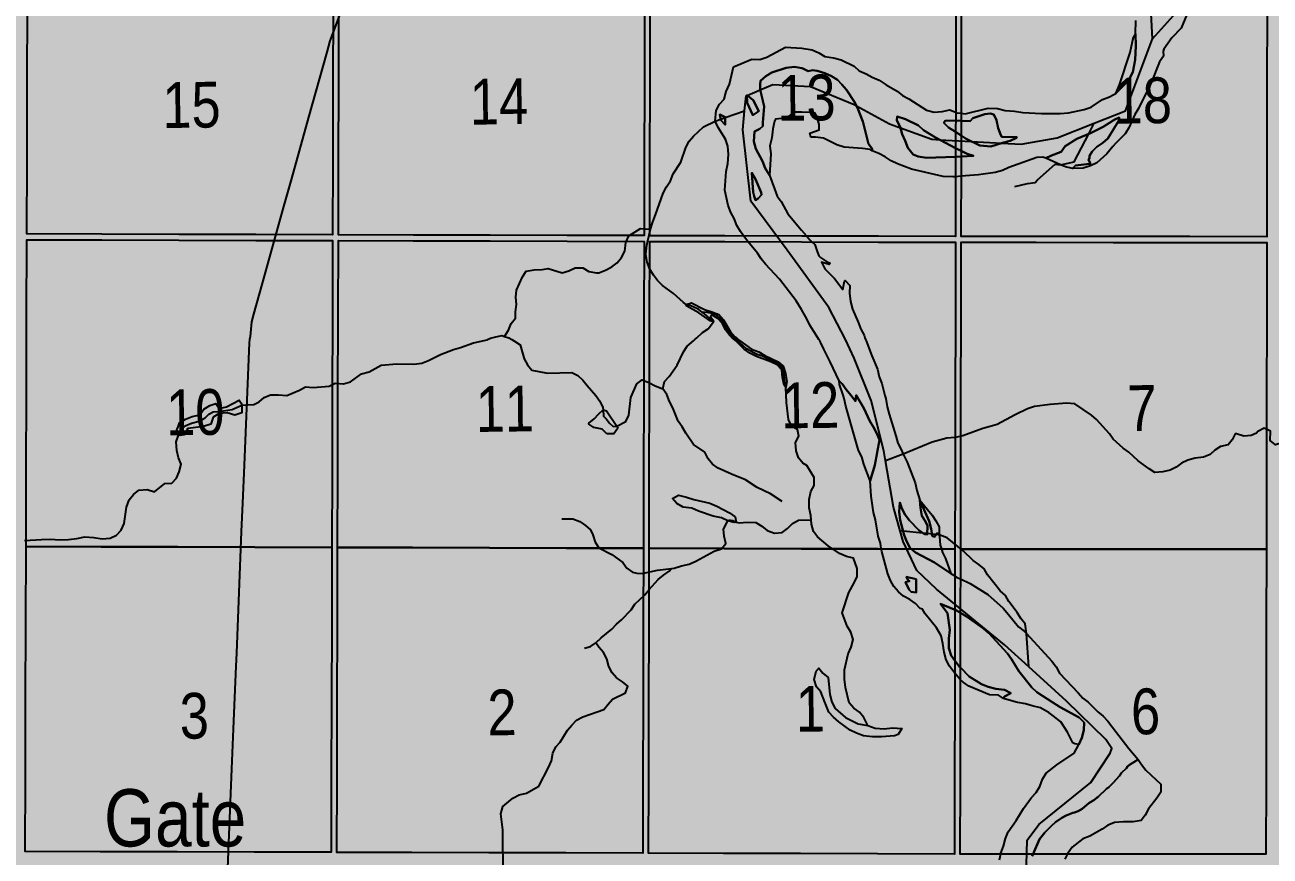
# Model space of a CAD drawing. Extents: x 405326 to 424052, y 6044755 to 6062236.
# Drawn here: x 416444.4 to 416661.5, y 6051121.4 to 6051266.4 of the extents above; entities that cross this region are included whole.
import ezdxf

# ---------------------------------------------------------------- set-up
doc = ezdxf.new("R2010")
doc.units = 0
doc.header["$LTSCALE"] = 5
doc.linetypes.add('DASHED2', pattern=[9.525, 6.35, -3.175])
for name, color, linetype in [('39', 28, 'Continuous'), ('Quarters', 8, 'Continuous'), ('RoadSeg', 57, 'DASHED2'), ('T-WATER', 160, 'Continuous')]:
    doc.layers.add(name, color=color, linetype=linetype)
doc.layers.add('ROUTE-MAP-BACKGROUND-H', color=7, linetype='Continuous', true_color=0xf0ebff)
doc.styles.add('120', font='ARIALN.TTF', dxfattribs={"height": 13})
doc.styles.add('80', font='ARIALN.TTF', dxfattribs={"height": 10})
doc.linetypes.add('TRACKS', pattern='A,3.81,[130,ltypeshp1.shx,S=6.35,R=0,X=0,Y=0],3.81', length=7.62)

# ---------------------------------------------------------------- blocks, each defined once
blk = doc.blocks.new('*U538')
h = blk.add_hatch(color=255)
edge = h.paths.add_edge_path()
edge.add_line((-16.5, -11.5), (16.5, -11.5))
edge.add_arc((16.5, -5.5), 6, 270, 360)
edge.add_line((22.5, -5.5), (22.5, 4))
edge.add_arc((16.5, 4), 6, 0, 90)
edge.add_line((16.5, 10), (-16.5, 10))
edge.add_arc((-16.5, 4), 6, 90, 180)
edge.add_line((-22.5, 4), (-22.5, -5.5))
edge.add_arc((-16.5, -5.5), 6, 180, 270)
at = {"color": 1, "flags": 128}
blk.add_lwpolyline([(-16.5, -11.5, 3, 3, 0), (16.5, -11.5, 3, 3, 0.414214), (22.5, -5.5, 3, 3, 0), (22.5, 4, 3, 0, 0.414214), (16.5, 10, 0, 0, 0), (-16.5, 10, 0, 0, 0.414214), (-22.5, 4, 0, 0, 0), (-22.5, -5.5, 0, 3, 0.414214)], format="xyseb", close=True, dxfattribs=at)
for points in [[(-39.84, -24.49, 0, 7.5, 0), (0, 0, 0, 0, 0)], [(19.35, -4.37, 0, 7.5, 0), (0, 0, 0, 0, 0)]]:
    blk.add_lwpolyline(points, format="xyseb", dxfattribs=at)
at = {"color": 1, "style": '80'}
blk.add_attdef('ENTER_TEXT_001', (-26.85, -4.92), '', height=10, dxfattribs=at)

msp = doc.modelspace()

# ---------------------------------------------------------------- hatches: boundary and pattern name
at = {"layer": 'ROUTE-MAP-BACKGROUND-H'}
h = msp.add_hatch(color=256, dxfattribs=at)
h.dxf.hatch_style = 1
h.paths.add_polyline_path([(417500.313, 6050470.993), (417499.828, 6050583.719), (417489.556, 6051448.866), (416064.545, 6051448.577), (416073.609, 6050477.938), (416071.924, 6050150.968), (416104.424, 6050150.804), (416615.018, 6050150.686), (416614.752, 6050098.449), (417501.84, 6050099.469), (417600.187, 6050099.469), (417600.187, 6050157.259), (417501.84, 6050157.777)])

# ---------------------------------------------------------------- linework, layer by layer
at = {"layer": '39', "linetype": 'TRACKS', "ltscale": 0.1, "flags": 128}
msp.add_lwpolyline([(416567.409, 6051445.627), (416563.626, 6051438.876), (416562.645, 6051436.916), (416558.487, 6051425.788), (416555.687, 6051418.369), (416555.457, 6051417.748), (416549.102, 6051400.824), (416541.662, 6051380.967), (416537.565, 6051370.051), (416536.598, 6051367.47), (416536.385, 6051366.934), (416534.811, 6051362.717), (416527.4, 6051343.002), (416525.563, 6051338.151), (416518.608, 6051319.578), (416515.572, 6051311.497), (416513.652, 6051306.435), (416497.562, 6051263.566), (416497.018, 6051261.592), (416493.838, 6051250.294), (416490.871, 6051239.589), (416489.486, 6051234.681), (416485.677, 6051221.127), (416484.225, 6051215.951), (416483.911, 6051214.569), (416483.641, 6051212.043), (416483.574, 6051211.493), (416483.507, 6051210.928), (416482.602, 6051189.605), (416482.317, 6051182.972), (416482.113, 6051178.019), (416481.284, 6051156.833), (416481.166, 6051154.519), (416480.724, 6051143.581), (416480.435, 6051136.623), (416479.305, 6051109.229), (416479.367, 6051107.394), (416479.703, 6051104.711), (416480.057, 6051102.551), (416480.766, 6051099.218), (416484.505, 6051080.719), (416486.407, 6051071.357), (416488.357, 6051061.458), (416489.098, 6051057.871)], dxfattribs=at)
at = {"layer": 'Quarters', "flags": 128}
for points in [[(416498.162, 6051282.947), (416498.131, 6051269.569), (416498.099, 6051256.19), (416498.067, 6051242.812), (416498.036, 6051229.768), (416484.629, 6051229.805), (416471.221, 6051229.841), (416457.814, 6051229.878), (416444.74, 6051229.914), (416444.776, 6051242.958), (416444.813, 6051256.336), (416444.85, 6051269.715), (416444.886, 6051283.093), (416457.955, 6051283.057), (416471.357, 6051283.021), (416484.76, 6051282.984)], [(416552.44, 6051282.798), (416552.413, 6051269.42), (416552.387, 6051256.042), (416552.36, 6051242.663), (416552.333, 6051229.619), (416538.926, 6051229.656), (416525.519, 6051229.693), (416512.112, 6051229.729), (416499.04, 6051229.765), (416499.071, 6051242.809), (416499.102, 6051256.188), (416499.134, 6051269.566), (416499.166, 6051282.944), (416512.234, 6051282.909), (416525.636, 6051282.872), (416539.038, 6051282.835)], [(416606.716, 6051282.648), (416606.694, 6051269.269), (416606.672, 6051255.891), (416606.65, 6051242.512), (416606.629, 6051229.468), (416593.222, 6051229.505), (416579.815, 6051229.543), (416566.409, 6051229.58), (416553.337, 6051229.616), (416553.363, 6051242.66), (416553.39, 6051256.039), (416553.417, 6051269.417), (416553.444, 6051282.796), (416566.511, 6051282.759), (416579.913, 6051282.722), (416593.315, 6051282.685)], [(416660.967, 6051282.617), (416660.95, 6051269.239), (416660.932, 6051255.86), (416660.915, 6051242.482), (416660.899, 6051229.438), (416647.498, 6051229.445), (416634.098, 6051229.453), (416620.698, 6051229.46), (416607.632, 6051229.467), (416607.653, 6051242.511), (416607.675, 6051255.89), (416607.698, 6051269.269), (416607.72, 6051282.647), (416620.781, 6051282.64), (416634.176, 6051282.632), (416647.572, 6051282.625)], [(416497.907, 6051175.251), (416484.494, 6051175.288), (416471.082, 6051175.324), (416457.669, 6051175.361), (416444.591, 6051175.397), (416444.627, 6051188.775), (416444.664, 6051202.154), (416444.701, 6051215.532), (416444.738, 6051228.911), (416457.811, 6051228.875), (416471.219, 6051228.838), (416484.626, 6051228.801), (416498.034, 6051228.765), (416498.002, 6051215.386), (416497.97, 6051202.008), (416497.939, 6051188.629)], [(416552.224, 6051175.102), (416538.812, 6051175.139), (416525.4, 6051175.176), (416511.988, 6051175.212), (416498.91, 6051175.248), (416498.942, 6051188.627), (416498.974, 6051202.005), (416499.005, 6051215.383), (416499.037, 6051228.762), (416512.11, 6051228.726), (416525.517, 6051228.689), (416538.924, 6051228.652), (416552.331, 6051228.616), (416552.304, 6051215.237), (416552.277, 6051201.859), (416552.25, 6051188.48)], [(416606.539, 6051174.95), (416593.127, 6051174.987), (416579.716, 6051175.025), (416566.304, 6051175.063), (416553.227, 6051175.099), (416553.254, 6051188.478), (416553.281, 6051201.856), (416553.308, 6051215.235), (416553.335, 6051228.613), (416566.407, 6051228.577), (416579.814, 6051228.539), (416593.22, 6051228.502), (416606.627, 6051228.464), (416606.605, 6051215.086), (416606.583, 6051201.707), (416606.561, 6051188.329)], [(416660.829, 6051174.92), (416647.424, 6051174.928), (416634.018, 6051174.935), (416620.613, 6051174.942), (416607.542, 6051174.949), (416607.564, 6051188.328), (416607.586, 6051201.707), (416607.608, 6051215.085), (416607.63, 6051228.464), (416620.696, 6051228.457), (416634.097, 6051228.449), (416647.497, 6051228.442), (416660.897, 6051228.434), (416660.88, 6051215.056), (416660.863, 6051201.677), (416660.846, 6051188.299)], [(416497.907, 6051175.251), (416497.875, 6051161.872), (416497.843, 6051148.494), (416497.812, 6051135.116), (416497.781, 6051122.072), (416484.363, 6051122.108), (416470.946, 6051122.145), (416457.528, 6051122.182), (416444.444, 6051122.218), (416444.48, 6051135.262), (416444.517, 6051148.64), (416444.554, 6051162.019), (416444.591, 6051175.397), (416457.669, 6051175.361), (416471.082, 6051175.324), (416484.494, 6051175.288)], [(416552.224, 6051175.102), (416552.197, 6051161.724), (416552.17, 6051148.345), (416552.143, 6051134.967), (416552.116, 6051121.923), (416538.7, 6051121.96), (416525.283, 6051121.996), (416511.866, 6051122.033), (416498.784, 6051122.069), (416498.815, 6051135.113), (416498.847, 6051148.491), (416498.878, 6051161.87), (416498.91, 6051175.248), (416511.988, 6051175.212), (416525.4, 6051175.176), (416538.812, 6051175.139)], [(416606.539, 6051174.95), (416606.517, 6051161.571), (416606.495, 6051148.193), (416606.474, 6051134.814), (416606.452, 6051121.77), (416593.036, 6051121.808), (416579.619, 6051121.845), (416566.202, 6051121.883), (416553.12, 6051121.92), (416553.146, 6051134.964), (416553.173, 6051148.342), (416553.2, 6051161.721), (416553.227, 6051175.099), (416566.304, 6051175.063), (416579.716, 6051175.025), (416593.127, 6051174.987)], [(416660.829, 6051174.92), (416660.812, 6051161.542), (416660.795, 6051148.163), (416660.778, 6051134.785), (416660.761, 6051121.741), (416647.351, 6051121.748), (416633.941, 6051121.755), (416620.531, 6051121.762), (416607.456, 6051121.769), (416607.477, 6051134.813), (416607.499, 6051148.192), (416607.521, 6051161.571), (416607.542, 6051174.949), (416620.613, 6051174.942), (416634.018, 6051174.935), (416647.424, 6051174.928)]]:
    msp.add_lwpolyline(points, close=True, dxfattribs=at)
at = {"layer": 'T-WATER'}
for p, q in [((416570.255, 6051254.035), (416570.325, 6051254.065)), ((416570.325, 6051254.065), (416572.593, 6051255.029)), ((416566.463, 6051250.212), (416569.857, 6051251.388)), ((416564.723, 6051249.609), (416565.7, 6051249.948)), ((416565.7, 6051249.948), (416566.463, 6051250.212)), ((416629.862, 6051247.365), (416630.826, 6051249.221)), ((416603.862, 6051246.357), (416609.44, 6051246.054)), ((416609.44, 6051246.054), (416614.695, 6051245.768)), ((416525.29, 6051211.651), (416525.306, 6051211.661)), ((416525.306, 6051211.661), (416525.45, 6051211.661)), ((416561.263, 6051211.576), (416561.274, 6051211.586)), ((416597.497, 6051191.533), (416594.415, 6051190.343)), ((416597.487, 6051178.077), (416596.98, 6051178.126)), ((416600.958, 6051177.738), (416597.487, 6051178.077)), ((416601.722, 6051177.664), (416600.958, 6051177.738)), ((416602.507, 6051177.587), (416601.722, 6051177.664)), ((416603.267, 6051177.513), (416602.507, 6051177.587)), ((416603.771, 6051177.464), (416603.267, 6051177.513)), ((416619.43, 6051154.399), (416619.01, 6051160.208))]:
    msp.add_line(p, q, dxfattribs=at)
at = {"layer": 'T-WATER', "flags": 128}
for points in [[(416640.947, 6051263.946), (416640.951, 6051263.955), (416640.55, 6051271.71), (416640.108, 6051273.155)], [(416640.947, 6051263.946), (416645.659, 6051269.173), (416646.846, 6051271.27)], [(416646.976, 6051268.162), (416645.962, 6051265.786), (416644.337, 6051264.092), (416642.954, 6051262.128), (416642.824, 6051261.782), (416642.912, 6051260.893), (416642.21, 6051259.912), (416640.767, 6051256.293), (416640.568, 6051255.895), (416638.517, 6051251.801), (416637.9, 6051250.726), (416636.838, 6051248.404), (416636.194, 6051247.378), (416634.527, 6051245.707), (416634.089, 6051245.194), (416632.993, 6051243.912), (416631.274, 6051242.292), (416630.141, 6051241.775), (416628.906, 6051241.376), (416627.055, 6051241.356), (416627.527, 6051241.866), (416630.005, 6051242.148), (416630.141, 6051242.228), (416629.799, 6051242.869), (416629.969, 6051243.133), (416630.02, 6051243.548), (416630.466, 6051244.311), (416631.299, 6051245.137), (416632.303, 6051245.784), (416633.186, 6051246.57), (416634.092, 6051248.064), (416635.097, 6051249.721), (416635.171, 6051250.214), (416634.397, 6051249.887), (416634.094, 6051249.693), (416632.367, 6051248.588), (416630.153, 6051247.486), (416627.781, 6051246.501), (416625.73, 6051245.202), (416625.045, 6051244.215), (416623.339, 6051243.585), (416622.388, 6051243.149), (416621.83, 6051243.318), (416620.815, 6051243.232), (416618.357, 6051242.397), (416615.947, 6051241.493), (416614.821, 6051240.966), (416613.522, 6051240.619), (416610.646, 6051240.239), (416607.615, 6051239.978), (416606.611, 6051239.892), (416606.153, 6051239.852), (416604.501, 6051239.907), (416598.954, 6051241.193), (416596.53, 6051242.14), (416595.392, 6051242.676), (416594.385, 6051243.36), (416593.287, 6051243.96), (416592.091, 6051244.437), (416592.126, 6051244.77), (416591.471, 6051245.619), (416590.455, 6051249.546), (416589.536, 6051251.93), (416588.962, 6051253.023), (416587.638, 6051255.042), (416586.802, 6051255.969), (416586.041, 6051256.812), (416585.011, 6051257.458), (416583.839, 6051257.985), (416582.521, 6051258.378), (416581.721, 6051258.499), (416580.955, 6051258.289), (416579.994, 6051258.785), (416579.834, 6051258.817), (416578.567, 6051259.066), (416577.119, 6051258.889), (416574.632, 6051258.045), (416573.549, 6051257.46), (416572.621, 6051256.612), (416572.605, 6051256.008), (416572.58, 6051255.086), (416573.27, 6051252.119), (416573.066, 6051249.338), (416573.066, 6051248.713), (416572.502, 6051248.261), (416571.601, 6051247.78), (416571.501, 6051246.06), (416571.84, 6051244.747), (416572.988, 6051242.584), (416573.46, 6051241.411), (416574.197, 6051240.149), (416575.543, 6051236.533), (416576.237, 6051235.568), (416577.414, 6051233.448), (416579.788, 6051230.603), (416580.655, 6051229.564), (416581.219, 6051228.888), (416581.594, 6051228.557), (416582.111, 6051228.101), (416582.492, 6051226.851), (416582.828, 6051226.115), (416583.117, 6051225.806), (416584.119, 6051225.123), (416584.778, 6051224.832), (416584.594, 6051224.566), (416583.244, 6051225.006), (416583.88, 6051223.827), (416585.535, 6051222.126), (416586.981, 6051220.218), (416587.253, 6051221.663), (416587.385, 6051221.8), (416588.234, 6051220.902), (416588.18, 6051219.594), (416588.306, 6051218.111), (416588.65, 6051216.816), (416589.668, 6051214.525), (416590.103, 6051213.318), (416590.683, 6051212.249), (416590.851, 6051211.795), (416590.953, 6051211.52), (416591.051, 6051211.256), (416592.019, 6051208.645), (416593.019, 6051206.345), (416593.336, 6051205.021), (416593.786, 6051203.82), (416594.336, 6051201.765), (416594.485, 6051201.21), (416594.71, 6051199.792), (416595.052, 6051198.5), (416596.231, 6051194.721), (416596.564, 6051193.402), (416597.156, 6051192.337), (416597.497, 6051191.533), (416598.217, 6051190.094), (416599.597, 6051186.527), (416599.884, 6051185.19), (416600.421, 6051183.486), (416600.519, 6051182.147), (416600.758, 6051180.753), (416601.422, 6051179.747), (416601.762, 6051179.024), (416601.717, 6051177.485), (416601.206, 6051177.545), (416600.263, 6051178.277), (416598.583, 6051179.964), (416597.87, 6051180.934), (416597.288, 6051182.012), (416596.931, 6051183.11), (416596.793, 6051181.47), (416596.981, 6051180.008), (416597.669, 6051177.382), (416598.159, 6051176.213), (416598.736, 6051175.128), (416598.908, 6051174.994), (416599.683, 6051174.389), (416602.964, 6051172.593), (416605.828, 6051170.708), (416606.496, 6051170.266), (416606.859, 6051170.026), (416607.499, 6051169.74), (416609.199, 6051168.983), (416612.291, 6051167.032), (416614.934, 6051164.647), (416615.889, 6051163.533), (416617.634, 6051161.401), (416618.592, 6051160.664), (416619.01, 6051160.208), (416623.426, 6051155.391), (416624.179, 6051154.447), (416624.757, 6051153.334), (416627.996, 6051149.86), (416628.81, 6051148.983), (416629.783, 6051148.252), (416629.832, 6051148.203), (416631.456, 6051146.577), (416632.368, 6051145.822), (416633.16, 6051144.949), (416633.939, 6051143.943), (416636.831, 6051140.208), (416638.481, 6051138.244), (416636.988, 6051137.335), (416636.607, 6051137.016), (416636.419, 6051136.741), (416635.543, 6051135.946), (416635.244, 6051135.435), (416634.106, 6051134.169), (416633.927, 6051134.001), (416633.346, 6051133.454), (416632.963, 6051133.174), (416631.557, 6051131.786), (416630.755, 6051131.187), (416629.873, 6051130.663), (416628.692, 6051129.629), (416628.002, 6051129.226), (416627.386, 6051129.019), (416627.076, 6051128.974), (416625.923, 6051128.484), (416625.155, 6051128.079), (416624.085, 6051127.319), (416623.36, 6051126.721), (416622.221, 6051125.533), (416621.276, 6051124.348), (416620.146, 6051121.786), (416619.981, 6051121.41)], [(416614.322, 6051120.785), (416614.536, 6051121.789), (416614.561, 6051121.906), (416614.981, 6051123.154), (416615.32, 6051124.505), (416615.826, 6051125.656), (416617.192, 6051127.625), (416618.478, 6051129.687), (416619.887, 6051131.648), (416620.707, 6051132.509), (416621.35, 6051133.562), (416621.807, 6051134.806), (416622.427, 6051135.865), (416624.291, 6051137.322), (416627.3, 6051139.366), (416628.131, 6051140.888), (416628.643, 6051142.024), (416628.976, 6051143.37), (416629.043, 6051144.7), (416628.211, 6051145.561), (416624.904, 6051147.362), (416623.598, 6051148.207), (416620.816, 6051150.007), (416619.925, 6051150.815), (416617.701, 6051153.678), (416616.418, 6051155.769), (416615.709, 6051156.736), (416612.417, 6051160.289), (416611.508, 6051161.085), (416608.576, 6051163.22), (416607.49, 6051163.833), (416606.487, 6051164.399), (416606.411, 6051164.441), (416604.041, 6051165.437), (416605.225, 6051163.798), (416605.638, 6051160.846), (416605.495, 6051159.341), (416605.478, 6051157.688), (416605.882, 6051156.415), (416606.473, 6051155.601), (416607.312, 6051154.443), (416607.474, 6051154.284), (416609.04, 6051152.748), (416611.135, 6051151.426), (416612.33, 6051150.951), (416613.645, 6051150.558), (416615.154, 6051150.391), (416616.257, 6051149.835), (416615.171, 6051149.256), (416615.012, 6051148.917), (416614.155, 6051149.459), (416612.555, 6051149.542), (416608.959, 6051151.053), (416607.944, 6051151.765), (416607.471, 6051152.226), (416607.069, 6051152.618), (416606.469, 6051153.377), (416605.566, 6051154.518), (416605.029, 6051155.659), (416604.66, 6051157.006), (416604.435, 6051158.486), (416604.107, 6051159.83), (416603.335, 6051161.227), (416601.36, 6051163.659), (416600.866, 6051164.48), (416600.493, 6051164.596), (416599.65, 6051165.441), (416598.673, 6051166.143), (416597.59, 6051166.743), (416596.674, 6051167.509), (416595.885, 6051168.404), (416595.288, 6051169.481), (416594.81, 6051170.659), (416593.767, 6051174.549), (416593.699, 6051175.009), (416593.558, 6051175.963), (416593.172, 6051177.234), (416592.702, 6051180.037), (416592.333, 6051181.311), (416591.944, 6051184.207), (416591.765, 6051186.869), (416592.556, 6051189.587), (416593.374, 6051194.023), (416592.921, 6051195.134), (416592.354, 6051196.244), (416591.675, 6051197.269), (416590.641, 6051199.538), (416589.287, 6051201.772), (416589.217, 6051200.75), (416588.381, 6051201.781), (416587.57, 6051202.781), (416586.892, 6051203.781), (416586.337, 6051204.31), (416584.801, 6051207.637), (416583.671, 6051209.813), (416583.169, 6051210.942), (416582.96, 6051211.272), (416582.794, 6051211.535), (416582.621, 6051211.808), (416581.239, 6051213.994), (416580.703, 6051215.121), (416579.757, 6051216.712), (416578.835, 6051218.265), (416575.94, 6051222.043), (416573.493, 6051224.635), (416572.757, 6051225.579), (416572.112, 6051226.591), (416570.404, 6051228.589), (416569.686, 6051229.594), (416569.15, 6051230.346), (416568.521, 6051231.397), (416568.064, 6051232.588), (416567.482, 6051233.681), (416566.999, 6051234.861), (416566.436, 6051237.58), (416566.621, 6051240.826), (416566.919, 6051242.226), (416567.085, 6051243.771), (416566.922, 6051245.234), (416566.517, 6051246.464), (416565.251, 6051248.508), (416564.723, 6051249.609), (416564.902, 6051251.47), (416565.487, 6051252.572), (416566.312, 6051253.431), (416566.652, 6051254.78), (416567.251, 6051256.023), (416567.927, 6051259.071), (416571.112, 6051260.393), (416572.536, 6051260.313), (416573.715, 6051260.768), (416577.003, 6051262.463), (416579.84, 6051262.308), (416581.66, 6051262.037), (416582.827, 6051261.502), (416583.877, 6051260.863), (416585.372, 6051260.639), (416586.697, 6051260.261), (416588.966, 6051259.158), (416589.85, 6051258.366), (416591.057, 6051257.866), (416592.11, 6051257.238), (416593.297, 6051256.727), (416594.565, 6051255.947), (416596.444, 6051254.792), (416597.399, 6051254.062), (416598.474, 6051253.464), (416601.572, 6051251.511), (416602.899, 6051251.151), (416604.307, 6051251.296), (416605.671, 6051251.562), (416606.629, 6051251.134), (416606.826, 6051251.046), (416607.633, 6051250.963), (416608.341, 6051250.89), (416612.338, 6051251.831), (416613.958, 6051251.791), (416615.315, 6051251.451), (416616.903, 6051251.32), (416618.385, 6051251.085), (416621.646, 6051250.916), (416624.891, 6051250.898), (416626.358, 6051251.05), (416629.073, 6051251.602), (416630.278, 6051252.037), (416632.265, 6051253.371), (416633.453, 6051253.833), (416634.1, 6051254.167), (416634.582, 6051254.415), (416636.092, 6051255.897), (416636.669, 6051256.464), (416637.525, 6051258.12), (416637.963, 6051260.298), (416638.071, 6051262.734), (416638.031, 6051264.809), (416638.082, 6051267.167)], [(416630.826, 6051249.221), (416636.278, 6051251.386), (416640.947, 6051263.946)], [(416572.593, 6051255.029), (416574.775, 6051255.956), (416581.369, 6051255.626), (416588.965, 6051252.494), (416589.351, 6051252.282)], [(416569.857, 6051251.388), (416570.111, 6051253.974), (416570.255, 6051254.035)], [(416587.482, 6051211.527), (416584.543, 6051217.109), (416577.273, 6051227.071), (416570.973, 6051235.641), (416569.531, 6051248.08), (416569.857, 6051251.388)], [(416589.351, 6051252.282), (416595.154, 6051249.097), (416597.045, 6051248.411)], [(416553.445, 6051230.76), (416553.86, 6051232.052), (416554.352, 6051233.242), (416555.685, 6051237.021), (416556.269, 6051238.154), (416556.917, 6051239.177), (416557.394, 6051240.39), (416558.758, 6051242.418), (416559.605, 6051244.975), (416560.179, 6051246.084), (416560.959, 6051246.986), (416562.678, 6051248.619), (416564.723, 6051249.609)], [(416614.695, 6051245.768), (416618.051, 6051245.586), (416624.38, 6051246.662), (416630.826, 6051249.221)], [(416597.045, 6051248.411), (416602.505, 6051246.43), (416603.862, 6051246.357)], [(416624.94, 6051241.995), (416627.336, 6051242.499), (416629.862, 6051247.365)], [(416616.966, 6051238.18), (416619.205, 6051238.734), (416620.504, 6051238.914), (416620.911, 6051239.378), (416623.992, 6051242.079), (416624.94, 6051241.995)], [(416544.43, 6051223.141), (416545.636, 6051223.579), (416546.695, 6051224.179), (416547.664, 6051224.901), (416548.408, 6051225.823), (416549.01, 6051226.893), (416549.173, 6051228.419), (416549.665, 6051229.609), (416551.729, 6051230.882), (416553.445, 6051230.76)], [(416559.682, 6051217.636), (416559.24, 6051217.95), (416557.488, 6051219.536), (416555.53, 6051220.919), (416554.693, 6051221.777), (416553.97, 6051222.725), (416553.336, 6051223.77), (416552.891, 6051224.988), (416552.669, 6051226.412), (416552.837, 6051227.969), (416553.445, 6051230.76)], [(416528.018, 6051212.031), (416528.709, 6051213.136), (416529.191, 6051214.311), (416529.902, 6051215.224), (416529.923, 6051216.317), (416530.098, 6051217.62), (416529.982, 6051218.892), (416530.084, 6051220.131), (416531.135, 6051222.443), (416531.81, 6051223.448), (416533.16, 6051223.66), (416534.545, 6051223.727), (416535.637, 6051223.888), (416538.038, 6051223.114), (416539.243, 6051223.482), (416540.341, 6051224.021), (416541.64, 6051223.993), (416542.69, 6051223.393), (416544.041, 6051223.122), (416544.43, 6051223.141)], [(416562.471, 6051216.292), (416561.864, 6051216.729), (416560.918, 6051217.22), (416560.039, 6051217.538), (416559.682, 6051217.636)], [(416564.464, 6051214.586), (416564.311, 6051214.714), (416562.889, 6051215.991), (416562.471, 6051216.292)], [(416568.385, 6051211.562), (416567.809, 6051212.052), (416566.941, 6051213.087), (416565.92, 6051214.827), (416564.985, 6051215.739), (416564.288, 6051216.035), (416563.351, 6051216.239), (416562.471, 6051216.292)], [(416561.274, 6051211.586), (416561.535, 6051211.818), (416562.535, 6051212.707), (416563.511, 6051213.381), (416564.464, 6051214.586)], [(416525.45, 6051211.661), (416525.571, 6051211.732), (416526.286, 6051211.924), (416527.535, 6051212.181), (416528.018, 6051212.031)], [(416528.018, 6051212.031), (416528.733, 6051211.81), (416529.013, 6051211.653), (416529.03, 6051211.643)], [(416482.202, 6051200.061), (416484.32, 6051200.19), (416485.21, 6051200.656), (416486.09, 6051201.368), (416487.219, 6051201.842), (416488.61, 6051201.839), (416490.035, 6051201.733), (416492.285, 6051202.7), (416493.32, 6051203.265), (416494.671, 6051203.162), (416497.457, 6051203.376), (416498.465, 6051203.873), (416499.944, 6051203.75), (416501.176, 6051204.141), (416503.095, 6051205.548), (416504.396, 6051205.868), (416506.508, 6051207.019), (416509.213, 6051207.25), (416512.211, 6051207.222), (416513.573, 6051207.4), (416514.732, 6051207.851), (416516.848, 6051208.903), (416519.12, 6051209.784), (416520.326, 6051210.127), (416522.623, 6051210.948), (416524.978, 6051211.471), (416525.027, 6051211.5), (416525.29, 6051211.651)], [(416529.03, 6051211.643), (416529.3, 6051211.492), (416529.776, 6051211.224), (416530.72, 6051210.574), (416531.455, 6051208.119), (416532.037, 6051207.076), (416532.748, 6051206.169), (416535.487, 6051205.633), (416539.732, 6051205.742)], [(416555.626, 6051202.906), (416555.877, 6051204.211), (416556.7, 6051205.083), (416558.126, 6051207.021), (416559.192, 6051209.346), (416559.871, 6051210.339), (416561.002, 6051211.344), (416561.263, 6051211.576)], [(416577.053, 6051203.13), (416576.824, 6051204.684), (416576.68, 6051205.867), (416576.429, 6051206.514), (416576.064, 6051206.951), (416575.642, 6051207.268), (416574.922, 6051207.667), (416574.233, 6051208.008), (416573.665, 6051208.263), (416572.976, 6051208.575), (416572.08, 6051208.881), (416571.601, 6051209.138), (416570.192, 6051209.879), (416569.043, 6051210.921), (416568.385, 6051211.562)], [(416594.415, 6051190.343), (416594.11, 6051192.106), (416591.938, 6051200.854), (416588.943, 6051208.238), (416587.482, 6051211.527)], [(416539.732, 6051205.742), (416540.809, 6051205.207), (416541.649, 6051204.4), (416542.4, 6051203.474), (416543.95, 6051201.727), (416544.608, 6051200.731), (416545.163, 6051199.635), (416545.191, 6051199.255), (416545.237, 6051198.158), (416545.811, 6051197.593), (416546.293, 6051196.932), (416546.977, 6051196.338), (416547.561, 6051196.371)], [(416547.561, 6051196.371), (416549.13, 6051197.218), (416549.688, 6051198.329), (416550.032, 6051201.412), (416551.085, 6051203.758), (416551.998, 6051204.5), (416553.19, 6051204.034), (416554.246, 6051203.418), (416555.626, 6051202.906)], [(416580.737, 6051189.51), (416580.023, 6051189.936), (416579.27, 6051190.849), (416578.859, 6051192.083), (416578.721, 6051193.562), (416579.323, 6051194.649), (416579.103, 6051195.814), (416578.021, 6051196.431), (416577.514, 6051197.572), (416577.162, 6051200.501), (416577.053, 6051203.13)], [(416576.422, 6051183.231), (416574.38, 6051184.6), (416572.045, 6051185.677), (416569.996, 6051187.01), (416567.576, 6051187.995), (416565.248, 6051189.081), (416564.245, 6051189.755), (416563.516, 6051190.698), (416562.956, 6051191.832), (416560.955, 6051193.212), (416559.59, 6051195.198), (416558.981, 6051196.26), (416558.282, 6051197.242), (416557.331, 6051199.608), (416556.773, 6051200.712), (416556.302, 6051201.911), (416555.626, 6051202.906)], [(416471.155, 6051194.818), (416471.7, 6051195.898), (416472.33, 6051196.461), (416473.45, 6051196.943), (416474.758, 6051197.246), (416475.846, 6051197.82), (416476.474, 6051198.475), (416477.198, 6051198.918), (416478.267, 6051198.941), (416480.52, 6051199.325), (416482.202, 6051200.061)], [(416658.193, 6051194.779), (416656.884, 6051194.653), (416655.609, 6051195.05), (416655.372, 6051195.055), (416654.891, 6051194.034), (416654.184, 6051193.137), (416652.843, 6051192.837), (416651.859, 6051192.191), (416651.017, 6051191.448), (416649.854, 6051190.96), (416648.406, 6051190.8), (416647.161, 6051190.451), (416646.045, 6051189.934), (416645.115, 6051189.256), (416644.054, 6051188.721), (416642.778, 6051188.453), (416641.408, 6051188.341), (416640.416, 6051188.963), (416638.487, 6051190.32), (416636.824, 6051191.867), (416635.868, 6051192.545), (416634.132, 6051194.103), (416633.474, 6051195.042), (416631.194, 6051197.561), (416630.322, 6051198.315), (416627.461, 6051200.275), (416625.991, 6051200.38), (416623.151, 6051200.154), (416620.427, 6051199.797), (416619.206, 6051199.441), (416617.008, 6051198.397), (416613.869, 6051196.709), (416612.68, 6051196.316), (416611.379, 6051196.003), (416607.916, 6051194.698), (416606.552, 6051194.427), (416605.096, 6051194.306), (416602.577, 6051193.583), (416597.497, 6051191.533)], [(416444.318, 6051176.43), (416447.316, 6051176.636), (416448.883, 6051176.665), (416450.458, 6051176.561), (416452.019, 6051176.615), (416453.473, 6051176.797), (416454.833, 6051177.072), (416456.394, 6051176.984), (416457.846, 6051176.748), (416459.238, 6051176.852), (416460.357, 6051177.383), (416461.185, 6051178.241), (416461.692, 6051179.418), (416462.128, 6051182.283), (416462.599, 6051183.519), (416463.328, 6051184.486), (416464.275, 6051185.205), (416465.703, 6051185.363), (416466.964, 6051184.941), (416468.794, 6051186.415), (416470.003, 6051186.463), (416470.81, 6051187.325), (416471.264, 6051188.43), (416471.624, 6051189.743), (416471.186, 6051190.863), (416470.853, 6051192.162), (416470.767, 6051193.683), (416471.155, 6051194.818)], [(416664.253, 6051193.703), (416662.409, 6051193.163), (416661.497, 6051193.917), (416661.541, 6051195.538), (416660.44, 6051196.054), (416659.368, 6051195.467), (416659.082, 6051195.177), (416658.193, 6051194.779)], [(416596.98, 6051178.126), (416595.809, 6051182.283), (416594.415, 6051190.343)], [(416581.478, 6051180.059), (416581.43, 6051180.84), (416581.143, 6051182.172), (416581.091, 6051183.599), (416581.402, 6051184.983), (416582.001, 6051186.057), (416582.018, 6051187.421), (416580.737, 6051189.51)], [(416537.989, 6051180.242), (416539.914, 6051180.248), (416541.113, 6051179.751), (416542.126, 6051179.094), (416543.009, 6051178.311), (416543.394, 6051177.447), (416543.812, 6051176.183), (416544.462, 6051175.166), (416546.713, 6051174.038), (416548.626, 6051172.604), (416549.31, 6051171.626), (416550.327, 6051170.936), (416551.049, 6051170.735)], [(416557.103, 6051171.592), (416557.584, 6051171.653), (416558.859, 6051172.028), (416560.217, 6051172.318), (416561.348, 6051172.839), (416564.587, 6051174.595), (416565.826, 6051175.004), (416566.613, 6051175.902), (416566.29, 6051177.194), (416566.181, 6051178.438), (416566.961, 6051179.884)], [(416566.961, 6051179.884), (416567.201, 6051179.986), (416567.406, 6051180.012), (416567.797, 6051179.945), (416568.385, 6051179.668)], [(416568.385, 6051179.668), (416568.929, 6051179.515), (416570.385, 6051179.627), (416571.842, 6051179.566), (416572.868, 6051178.926), (416573.82, 6051178.204), (416575.051, 6051177.757), (416576.424, 6051177.848), (416577.361, 6051178.572), (416578.219, 6051179.403), (416579.274, 6051179.979), (416581.478, 6051180.059)], [(416591.328, 6051144.192), (416590.63, 6051145.576), (416589.868, 6051146.506), (416588.907, 6051147.228), (416588.118, 6051148.144), (416587.451, 6051150.802), (416587.294, 6051152.274), (416587.307, 6051153.891), (416587.905, 6051156.717), (416588.436, 6051157.864), (416588.814, 6051159.21), (416588.373, 6051160.442), (416587.745, 6051161.502), (416586.885, 6051163.852), (416588.047, 6051167.388), (416588.987, 6051169.05), (416589.517, 6051170.19), (416589.514, 6051171.553), (416588.821, 6051173.39), (416587.602, 6051173.661), (416586.405, 6051174.168), (416584.412, 6051175.54), (416582.585, 6051177.091), (416581.875, 6051178.037), (416581.524, 6051179.312), (416581.478, 6051180.059)], [(416619.43, 6051154.399), (416615.163, 6051158.272), (416603.344, 6051167.955), (416599.875, 6051171.234), (416597.497, 6051176.29), (416596.98, 6051178.126)], [(416619.01, 6051160.208), (416618.755, 6051161.931), (416618.037, 6051162.877), (416617.398, 6051163.898), (416615.928, 6051165.807), (416615.327, 6051166.877), (416614.443, 6051167.691), (416612.201, 6051170.468), (416611.605, 6051171.514), (416610.695, 6051172.271), (416609.683, 6051172.975), (416607.962, 6051174.626), (416605.151, 6051176.907), (416603.771, 6051177.464)], [(416543.933, 6051158.595), (416544.862, 6051159.473), (416546.706, 6051161.011), (416547.504, 6051161.884), (416548.427, 6051162.644), (416550.069, 6051164.361), (416550.726, 6051165.37), (416552.456, 6051166.984), (416553.198, 6051167.921), (416554.807, 6051169.655), (416555.705, 6051170.412), (416556.694, 6051171.085), (416557.103, 6051171.592)], [(416551.049, 6051170.735), (416551.981, 6051170.687), (416554.674, 6051171.289), (416557.103, 6051171.592)], [(416527.781, 6051117.634), (416527.724, 6051125.967), (416527.387, 6051128.806), (416527.694, 6051130.041), (416529.453, 6051131.516), (416530.539, 6051132.071), (416531.847, 6051132.399), (416534.003, 6051133.604), (416535.688, 6051136.837), (416536.184, 6051138.022), (416536.456, 6051139.371), (416536.976, 6051140.481), (416537.682, 6051141.306), (416538.974, 6051143.368), (416539.719, 6051144.265), (416540.563, 6051145.098), (416541.676, 6051145.685), (416545.351, 6051146.978), (416546.076, 6051147.924), (416546.86, 6051148.766), (416549.098, 6051149.887), (416549.498, 6051151.033), (416548.592, 6051151.792), (416547.549, 6051152.475), (416546.775, 6051153.374), (416546.184, 6051154.472), (416545.827, 6051155.815), (416545.245, 6051156.903), (416544.474, 6051157.825), (416543.933, 6051158.595)], [(416541.926, 6051157.657), (416542.977, 6051157.973), (416543.933, 6051158.595)], [(416618.967, 6051117.769), (416618.965, 6051117.776), (416619.108, 6051124.216), (416621.149, 6051126.918), (416630.228, 6051134.247), (416633.617, 6051139.357), (416633.878, 6051140.202), (416632.867, 6051141.72), (416626.007, 6051148.429), (416619.43, 6051154.399)], [(416619.981, 6051121.41), (416620.146, 6051121.786), (416621.276, 6051124.348), (416622.221, 6051125.533), (416623.36, 6051126.721), (416624.085, 6051127.319), (416625.155, 6051128.079), (416625.923, 6051128.484), (416627.076, 6051128.974), (416627.386, 6051129.019), (416628.002, 6051129.226), (416628.692, 6051129.629), (416629.873, 6051130.663), (416630.755, 6051131.187), (416631.557, 6051131.786), (416632.963, 6051133.174), (416633.346, 6051133.454), (416633.927, 6051134.001), (416634.106, 6051134.169), (416635.244, 6051135.435), (416635.543, 6051135.946), (416636.419, 6051136.741), (416636.607, 6051137.016), (416636.988, 6051137.335), (416638.481, 6051138.244), (416639.043, 6051137.383), (416639.803, 6051136.429), (416642.41, 6051133.944), (416642.408, 6051132.539), (416641.758, 6051131.524), (416640.284, 6051129.658), (416639.719, 6051128.548), (416638.982, 6051127.634), (416637.577, 6051127.363), (416635.92, 6051127.383), (416634.344, 6051127.296), (416633.919, 6051127.122), (416633.161, 6051126.812), (416632.216, 6051126.088), (416630.076, 6051124.871), (416628.858, 6051124.413), (416626.954, 6051122.981), (416626.247, 6051121.99), (416626.146, 6051121.783), (416625.693, 6051120.854)]]:
    msp.add_lwpolyline(points, dxfattribs=at)
for points in [[(416638.031, 6051264.809), (416638.071, 6051262.734), (416637.963, 6051260.298), (416637.525, 6051258.12), (416636.669, 6051256.464), (416636.092, 6051255.897), (416634.582, 6051254.415), (416635.199, 6051255.898), (416637.083, 6051261.582), (416637.67, 6051264.29), (416638.031, 6051264.809)], [(416574.197, 6051240.149), (416573.46, 6051241.411), (416572.988, 6051242.584), (416571.84, 6051244.747), (416571.501, 6051246.06), (416571.601, 6051247.78), (416572.502, 6051248.261), (416573.066, 6051248.713), (416573.066, 6051249.338), (416573.27, 6051252.119), (416572.58, 6051255.086), (416572.605, 6051256.008), (416572.621, 6051256.612), (416573.549, 6051257.46), (416574.632, 6051258.045), (416577.119, 6051258.889), (416578.567, 6051259.066), (416579.834, 6051258.817), (416579.994, 6051258.785), (416580.955, 6051258.289), (416581.721, 6051258.499), (416582.521, 6051258.378), (416583.839, 6051257.985), (416585.011, 6051257.458), (416586.041, 6051256.812), (416586.802, 6051255.969), (416587.638, 6051255.042), (416588.962, 6051253.023), (416589.536, 6051251.93), (416590.455, 6051249.546), (416591.471, 6051245.619), (416592.126, 6051244.77), (416592.091, 6051244.437), (416591.754, 6051244.646), (416590.411, 6051244.811), (416587.237, 6051245.052), (416585.939, 6051245.435), (416583.606, 6051246.62), (416582.198, 6051246.77), (416581.417, 6051246.771), (416581.209, 6051247.488), (416582.889, 6051248.092), (416582.841, 6051248.99), (416582.5, 6051250.305), (416582.166, 6051250.988), (416581.617, 6051251.096), (416579.821, 6051251.133), (416578.427, 6051251.161), (416577.526, 6051250.412), (416576.293, 6051250.028), (416575.243, 6051249.916), (416575.099, 6051249.603), (416574.77, 6051248.223), (416574.603, 6051246.66), (416574.272, 6051245.285), (416574.455, 6051243.832), (416574.197, 6051240.149)], [(416571.307, 6051250.636), (416570.339, 6051252.782), (416570.251, 6051254.091), (416570.425, 6051254.03), (416571.329, 6051253.256), (416572.331, 6051251.311), (416571.307, 6051250.636)], [(416570.251, 6051254.091), (416570.339, 6051252.782), (416571.307, 6051250.636), (416572.331, 6051251.311), (416571.329, 6051253.256), (416570.425, 6051254.03), (416570.251, 6051254.091)], [(416612.789, 6051245.155), (416610.856, 6051245.331), (416608.504, 6051246.532), (416607.626, 6051247.093), (416606.624, 6051247.734), (416605.415, 6051248.508), (416604.584, 6051249.297), (416604.82, 6051249.655), (416606.627, 6051249.71), (416607.631, 6051249.65), (416609.179, 6051249.558), (416609.679, 6051250.119), (416611.748, 6051250.788), (416612.651, 6051250.895), (416613.322, 6051250.722), (416613.8, 6051249.739), (416614.085, 6051248.387), (416614.517, 6051247.164), (416614.721, 6051246.879), (416617.338, 6051246.788), (416617.262, 6051246.666), (416616.136, 6051246.134), (416614.825, 6051245.81), (416612.789, 6051245.155)], [(416608.504, 6051246.532), (416610.856, 6051245.331), (416612.789, 6051245.155), (416614.825, 6051245.81), (416616.136, 6051246.134), (416617.262, 6051246.666), (416617.338, 6051246.788), (416614.721, 6051246.879), (416614.517, 6051247.164), (416614.085, 6051248.387), (416613.8, 6051249.739), (416613.322, 6051250.722), (416612.651, 6051250.895), (416611.748, 6051250.788), (416609.679, 6051250.119), (416609.179, 6051249.558), (416607.631, 6051249.65), (416606.627, 6051249.71), (416604.82, 6051249.655), (416604.584, 6051249.297), (416605.415, 6051248.508), (416606.624, 6051247.734), (416607.626, 6051247.093), (416608.504, 6051246.532)], [(416566.499, 6051248.972), (416565.737, 6051249.771), (416565.536, 6051250.726), (416566.46, 6051250.303), (416566.499, 6051248.972)], [(416565.536, 6051250.726), (416565.737, 6051249.771), (416566.499, 6051248.972), (416566.46, 6051250.303), (416565.536, 6051250.726)], [(416601.587, 6051243.219), (416600.098, 6051243.411), (416599.225, 6051243.744), (416598.312, 6051244.954), (416597.863, 6051246.181), (416597.312, 6051247.3), (416596.995, 6051248.621), (416596.431, 6051249.712), (416596.434, 6051250.394), (416597.894, 6051249.94), (416600.199, 6051248.838), (416601.07, 6051248.042), (416603.134, 6051246.748), (416606.619, 6051244.875), (416607.622, 6051244.387), (416608.689, 6051243.867), (416609.742, 6051243.536), (416607.62, 6051243.435), (416606.617, 6051243.387), (416603.215, 6051243.225), (416601.587, 6051243.219)], [(416599.225, 6051243.744), (416600.098, 6051243.411), (416601.587, 6051243.219), (416603.215, 6051243.225), (416606.617, 6051243.387), (416607.62, 6051243.435), (416609.742, 6051243.536), (416608.689, 6051243.867), (416607.622, 6051244.387), (416606.619, 6051244.875), (416603.134, 6051246.748), (416601.07, 6051248.042), (416600.199, 6051248.838), (416597.894, 6051249.94), (416596.434, 6051250.394), (416596.431, 6051249.712), (416596.995, 6051248.621), (416597.312, 6051247.3), (416597.863, 6051246.181), (416598.312, 6051244.954), (416599.225, 6051243.744)], [(416627.055, 6051241.356), (416625.807, 6051241.603), (416624.94, 6051241.995), (416622.388, 6051243.149), (416623.339, 6051243.585), (416625.045, 6051244.215), (416625.73, 6051245.202), (416627.781, 6051246.501), (416630.153, 6051247.486), (416632.367, 6051248.588), (416634.094, 6051249.693), (416634.397, 6051249.887), (416635.171, 6051250.214), (416635.097, 6051249.721), (416634.092, 6051248.064), (416633.186, 6051246.57), (416632.303, 6051245.784), (416631.299, 6051245.137), (416630.466, 6051244.311), (416630.02, 6051243.548), (416629.969, 6051243.133), (416629.799, 6051242.869), (416630.141, 6051242.228), (416630.005, 6051242.148), (416627.527, 6051241.866), (416627.055, 6051241.356)], [(416571.762, 6051235.835), (416571.509, 6051236.498), (416571.362, 6051237.223), (416571.13, 6051240.555), (416571.78, 6051239.468), (416572.764, 6051237.135), (416572.822, 6051236.759), (416572.22, 6051236.119), (416571.762, 6051235.835)], [(416571.362, 6051237.223), (416571.509, 6051236.498), (416571.762, 6051235.835), (416572.22, 6051236.119), (416572.822, 6051236.759), (416572.764, 6051237.135), (416571.78, 6051239.468), (416571.13, 6051240.555), (416571.362, 6051237.223)], [(416577.053, 6051203.13), (416576.755, 6051203.519), (416576.476, 6051204.875), (416576.36, 6051206.197), (416575.566, 6051207.077), (416574.435, 6051207.617), (416571.926, 6051208.545), (416570.787, 6051209.112), (416569.8, 6051209.795), (416568.996, 6051210.66), (416568.255, 6051211.321), (416567.984, 6051211.563), (416567.701, 6051211.815), (416567.216, 6051212.247), (416566.516, 6051213.214), (416565.993, 6051214.325), (416565.19, 6051215.188), (416564.147, 6051215.824), (416563.923, 6051215.485), (416564.348, 6051214.917), (416564.464, 6051214.586), (416563.866, 6051214.751), (416561.868, 6051216.14), (416559.777, 6051217.306), (416559.682, 6051217.636), (416560.612, 6051217.88), (416562.856, 6051216.728), (416564.16, 6051216.332), (416565.376, 6051215.842), (416566.158, 6051214.937), (416567.404, 6051212.855), (416568.189, 6051211.953), (416568.437, 6051211.771), (416568.707, 6051211.571), (416568.721, 6051211.561), (416568.991, 6051211.362), (416571.092, 6051209.814), (416572.334, 6051209.349), (416573.38, 6051208.694), (416575.701, 6051207.62), (416576.609, 6051206.859), (416577.015, 6051205.606), (416577.212, 6051204.167), (416577.053, 6051203.13)], [(416591.765, 6051186.869), (416590.652, 6051189.759), (416590.314, 6051191.06), (416589.719, 6051192.127), (416587.524, 6051199.854), (416587.237, 6051201.21), (416587.037, 6051201.785), (416586.384, 6051203.666), (416586.337, 6051204.31), (416586.892, 6051203.781), (416587.57, 6051202.781), (416588.381, 6051201.781), (416589.217, 6051200.75), (416589.287, 6051201.772), (416590.641, 6051199.538), (416591.675, 6051197.269), (416592.354, 6051196.244), (416592.921, 6051195.134), (416593.374, 6051194.023), (416592.556, 6051189.587), (416591.765, 6051186.869)], [(416471.489, 6051194.738), (416471.155, 6051194.818), (416471.097, 6051195.024), (416470.894, 6051195.757), (416471.101, 6051196.305), (416471.348, 6051196.961), (416472.379, 6051197.607), (416473.541, 6051198.096), (416474.916, 6051198.367), (416475.589, 6051199.378), (416476.612, 6051200.026), (416477.692, 6051200.346), (416478.244, 6051199.463), (416479.566, 6051199.782), (416481.757, 6051200.9), (416482.068, 6051200.391), (416482.202, 6051200.061), (416482.201, 6051198.734), (416480.989, 6051198.325), (416479.661, 6051198.698), (416478.266, 6051198.619), (416477.241, 6051197.977), (416476.806, 6051196.718), (416475.543, 6051196.336), (416472.777, 6051195.968), (416472.165, 6051194.894), (416471.489, 6051194.738)], [(416545.853, 6051195.056), (416545.009, 6051195.87), (416543.574, 6051196.136), (416542.701, 6051196.735), (416542.707, 6051196.94), (416543.641, 6051197.69), (416544.445, 6051198.565), (416545.191, 6051199.255), (416545.778, 6051199.039), (416547.561, 6051196.371), (416547.769, 6051196.042), (416547.063, 6051195.074), (416545.853, 6051195.056)], [(416568.054, 6051179.59), (416566.961, 6051179.884), (416565.85, 6051180.43), (416564.408, 6051180.7), (416561.839, 6051181.544), (416560.664, 6051182.068), (416559.162, 6051182.288), (416558.071, 6051182.881), (416557.297, 6051183.769), (416558.344, 6051184.339), (416559.749, 6051184.035), (416561.013, 6051183.583), (416563.809, 6051182.942), (416565.005, 6051182.429), (416567.207, 6051181.257), (416568.231, 6051180.598), (416568.385, 6051179.668), (416568.054, 6051179.59)], [(416603.771, 6051177.464), (416603.863, 6051177.133), (416603.968, 6051175.661), (416604.166, 6051174.98), (416604.337, 6051174.389), (416604.897, 6051173.293), (416605.828, 6051170.708), (416602.964, 6051172.593), (416599.683, 6051174.389), (416598.908, 6051174.994), (416598.736, 6051175.128), (416598.159, 6051176.213), (416597.669, 6051177.382), (416596.981, 6051180.008), (416596.793, 6051181.47), (416596.931, 6051183.11), (416597.288, 6051182.012), (416597.87, 6051180.934), (416598.583, 6051179.964), (416600.263, 6051178.277), (416601.206, 6051177.545), (416601.717, 6051177.485), (416601.762, 6051179.024), (416601.422, 6051179.747), (416600.758, 6051180.753), (416600.519, 6051182.147), (416600.421, 6051183.486), (416602.059, 6051179.808), (416602.385, 6051178.499), (416602.548, 6051177.278), (416602.978, 6051177.076), (416603.432, 6051177.761), (416603.771, 6051177.464)], [(416603.771, 6051177.464), (416603.432, 6051177.761), (416602.978, 6051177.076), (416602.548, 6051177.278), (416602.385, 6051178.499), (416602.059, 6051179.808), (416600.421, 6051183.486), (416602.576, 6051180.875), (416603.229, 6051179.881), (416603.778, 6051178.809), (416603.771, 6051177.464)], [(416599.763, 6051167.399), (416598.884, 6051167.519), (416598.527, 6051167.867), (416597.903, 6051169.189), (416598.61, 6051169.371), (416598.335, 6051169.58), (416598.078, 6051170.115), (416599.79, 6051169.707), (416599.763, 6051167.399)], [(416598.527, 6051167.867), (416598.884, 6051167.519), (416599.763, 6051167.399), (416599.79, 6051169.707), (416598.078, 6051170.115), (416598.335, 6051169.58), (416598.61, 6051169.371), (416597.903, 6051169.189), (416598.527, 6051167.867)], [(416628.131, 6051140.888), (416627.44, 6051140.974), (416627.06, 6051141.18), (416626.162, 6051143.039), (416624.97, 6051144.838), (416623.687, 6051145.883), (416622.978, 6051146.405), (416621.431, 6051147.284), (416619.975, 6051147.628), (416618.814, 6051147.979), (416617.486, 6051148.21), (416617.441, 6051148.218), (416616.39, 6051148.464), (416615.012, 6051148.917), (416615.171, 6051149.256), (416616.257, 6051149.835), (416615.154, 6051150.391), (416613.645, 6051150.558), (416612.33, 6051150.951), (416611.135, 6051151.426), (416609.04, 6051152.748), (416607.474, 6051154.284), (416607.312, 6051154.443), (416606.473, 6051155.601), (416605.882, 6051156.415), (416605.478, 6051157.688), (416605.495, 6051159.341), (416605.638, 6051160.846), (416605.225, 6051163.798), (416604.041, 6051165.437), (416606.411, 6051164.441), (416606.487, 6051164.399), (416607.49, 6051163.833), (416608.576, 6051163.22), (416611.508, 6051161.085), (416612.417, 6051160.289), (416615.709, 6051156.736), (416616.418, 6051155.769), (416617.701, 6051153.678), (416619.925, 6051150.815), (416620.816, 6051150.007), (416623.598, 6051148.207), (416624.904, 6051147.362), (416628.211, 6051145.561), (416629.043, 6051144.7), (416628.976, 6051143.37), (416628.643, 6051142.024), (416628.131, 6051140.888)], [(416592.155, 6051142.216), (416590.613, 6051142.361), (416589.379, 6051142.826), (416588.27, 6051143.404), (416586.304, 6051144.845), (416585.385, 6051145.63), (416584.576, 6051146.519), (416583.854, 6051148.279), (416583.134, 6051150.037), (416582.385, 6051150.957), (416582.01, 6051152.236), (416582.314, 6051153.647), (416582.796, 6051154.19), (416583.516, 6051153.315), (416584.422, 6051152.558), (416584.716, 6051149.568), (416585.053, 6051148.276), (416585.058, 6051148.26), (416585.647, 6051147.18), (416587.435, 6051145.613), (416589.666, 6051144.469), (416591.328, 6051144.192), (416592.651, 6051143.74), (416594.189, 6051143.594), (416595.66, 6051143.764), (416597.288, 6051143.676), (416596.659, 6051142.62), (416596.024, 6051142.364), (416593.74, 6051142.24), (416592.155, 6051142.216)]]:
    msp.add_lwpolyline(points, close=True, dxfattribs=at)

# ---------------------------------------------------------------- block references
ref = msp.add_blockref('*U538', (416470.652, 6051128.09), dxfattribs=dict(xscale=0.9983460257226413, yscale=0.9983460257226413, zscale=0.9983460257226413))
ref.add_attrib('ENTER_TEXT_001', 'Gate', (416458.183, 6051123.095), dxfattribs={"color": 1, "height": 9.9835, "style": '80'})

# ---------------------------------------------------------------- texts
at = {"layer": 'RoadSeg', "style": '120'}
for s, height, p in [('13', 7.9742, (416575.609, 6051249.641)), ('18', 7.9742, (416634.245, 6051249.147)), ('15', 7.9742, (416468.402, 6051248.383)), ('14', 7.9742, (416522.02, 6051248.97)), ('11', 7.9742, (416523.032, 6051195.38)), ('12', 7.9742, (416576.253, 6051196.004)), ('7', 7.974, (416636.626, 6051195.54)), ('10', 7.9742, (416469.053, 6051194.789)), ('1', 7.974, (416578.82, 6051143.094)), ('3', 7.974, (416471.43, 6051141.876)), ('2', 7.974, (416525.075, 6051142.463)), ('6', 7.974, (416637.275, 6051142.639))]:
    msp.add_text(s, height=height, rotation=0.67212, dxfattribs=at).set_placement(p)

doc.saveas('drawing.dxf')
